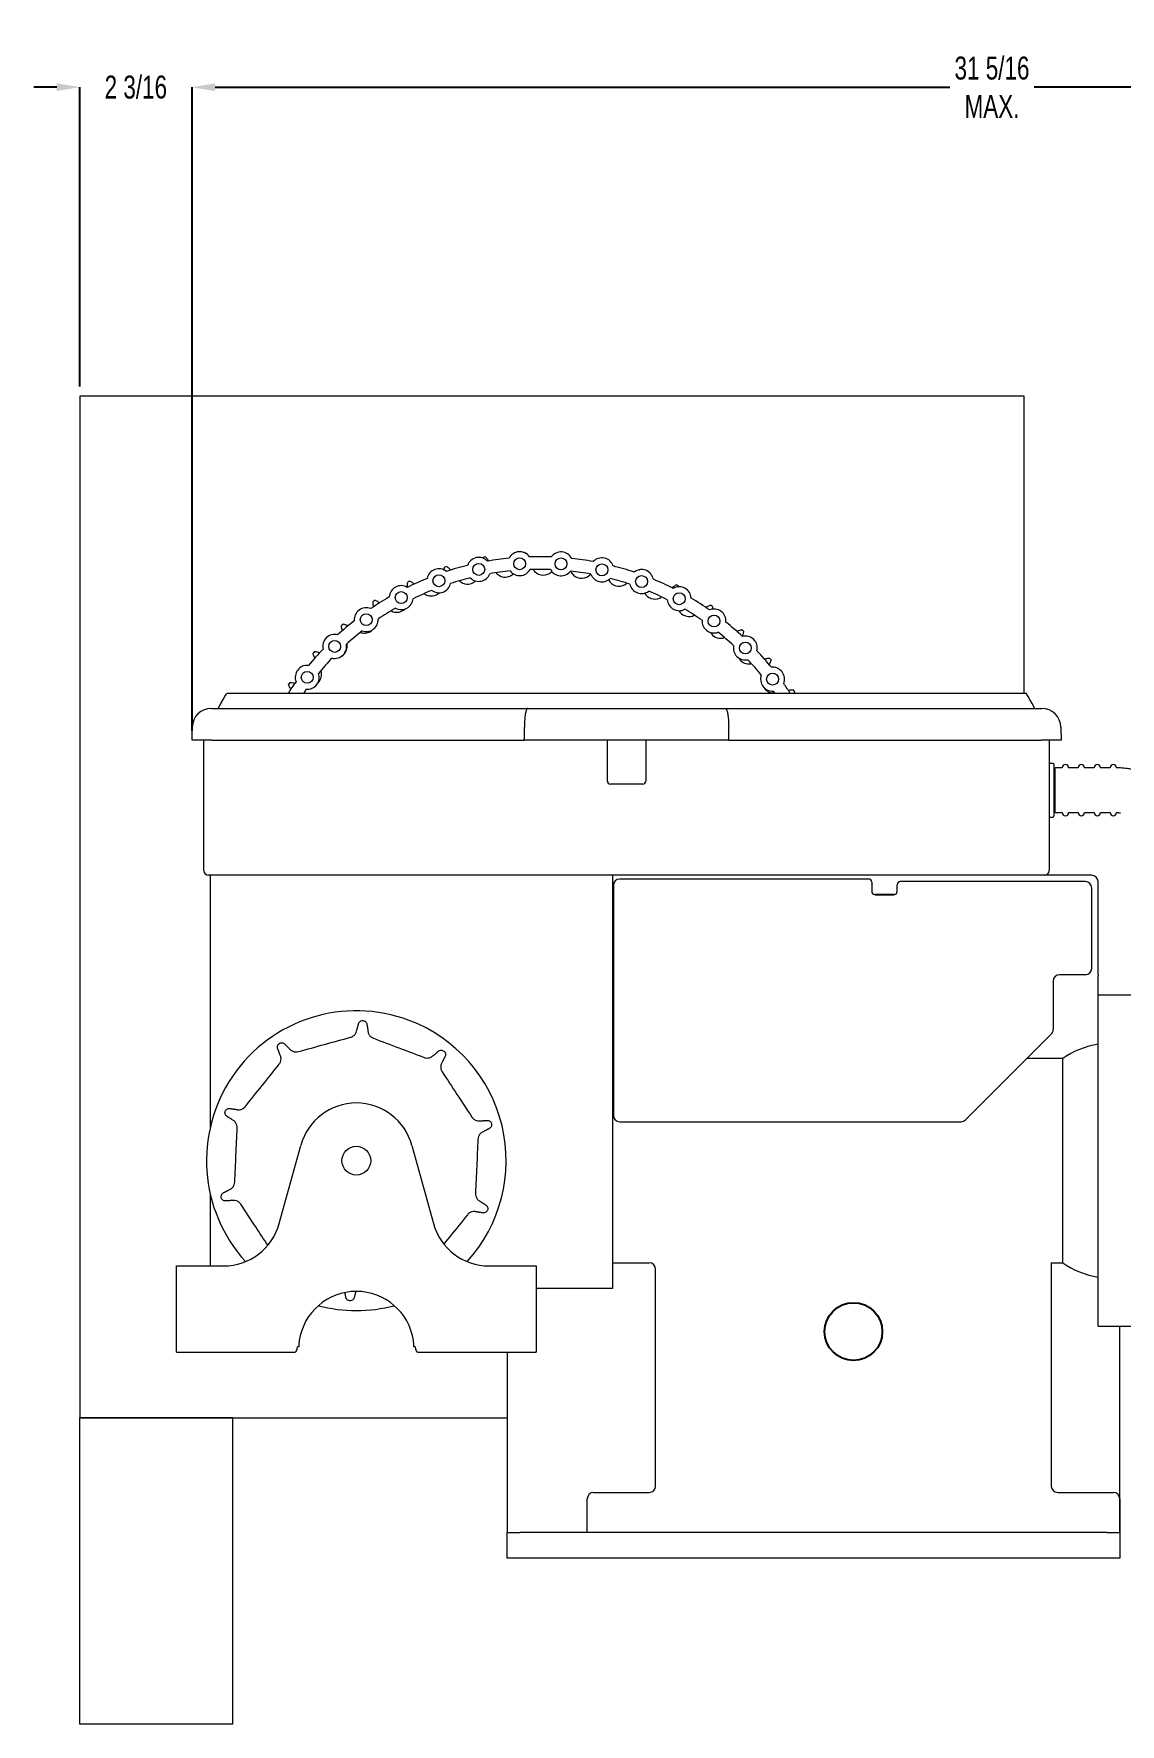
# Model space of a CAD drawing. Header units: inches. Extents: x 1 to 24.4, y 8.6 to 19.7.
# Drawn here: x 0.96 to 8.05, y 8.68 to 19.71 of the extents above; entities that cross this region are included whole.
import ezdxf

# ---------------------------------------------------------------- set-up
doc = ezdxf.new("R2010")
doc.units = ezdxf.units.IN
doc.header["$MEASUREMENT"] = 0
doc.header["$PDSIZE"] = -1
doc.layers.add('DIM', color=1, linetype='Continuous')
doc.styles.add('SLDTEXTSTYLE0', font='ARIAL.TTF', dxfattribs={"width": 0.7})
doc.dimstyles.new('SLDDIMSTYLE0', dxfattribs={"dimtxt": 0.15, "dimasz": 0.15, "dimexe": 0, "dimexo": 0.0625, "dimgap": 0.0375, "dimtad": 0, "dimtih": 1, "dimtoh": 1, "dimdec": 3, "dimlfac": 3, "dimrnd": 1e-09, "dimzin": 12, "dimdsep": 46, "dimtxsty": 'SLDTEXTSTYLE0', "dimsah": 1, "dimcen": 0.09, "dimadec": 0, "dimazin": 0, "dimtfac": 1, "dimtdec": 3, "dimtofl": 0, "dimtmove": 0, "dimatfit": 3, "dimfxl": 0, "dimtolj": 1, "dimtzin": 12, "dimarcsym": 0})
doc.dimstyles.new('SLDDIMSTYLE1', dxfattribs={"dimtxt": 0.15, "dimasz": 0.15, "dimexe": 0, "dimexo": 0.0625, "dimgap": 0.0375, "dimtad": 0, "dimtih": 1, "dimtoh": 1, "dimdec": 3, "dimlfac": 3, "dimrnd": 1e-09, "dimzin": 12, "dimdsep": 46, "dimtxsty": 'SLDTEXTSTYLE0', "dimsah": 1, "dimcen": 0.09, "dimadec": 0, "dimazin": 0, "dimtfac": 1, "dimtdec": 3, "dimtofl": 0, "dimtmove": 0, "dimatfit": 3, "dimfxl": 0, "dimtolj": 1, "dimtzin": 12, "dimarcsym": 0})

# ---------------------------------------------------------------- blocks, each defined once
blk = doc.blocks.new('*D7')
at = {"color": 0, "linetype": 'ByBlock', "lineweight": -2}
for p, q in [((1.993, 15.159), (1.993, 19.359)), ((2.143, 19.359), (6.94, 19.359)), ((12.289, 19.359), (7.492, 19.359)), ((12.439, 12.844), (12.439, 19.359))]:
    blk.add_line(p, q, dxfattribs=at)
at = {"color": 0, "linetype": 'ByBlock'}
for points in [[(1.993, 19.359), (2.143, 19.334), (2.143, 19.384)], [(12.439, 19.359), (12.289, 19.334), (12.289, 19.384)]]:
    blk.add_solid(points, dxfattribs=at)
at = {"layer": 'DEFPOINTS', "color": 0, "linetype": 'ByBlock'}
for p in [(1.993, 15.097), (12.439, 12.781)]:
    blk.add_point(p, dxfattribs=at)
at = {"color": 0, "linetype": 'ByBlock', "insert": (7.216, 19.359), "char_height": 0.15, "attachment_point": 5, "style": 'SLDTEXTSTYLE0'}
blk.add_mtext('31 5/16\\PMAX.', dxfattribs=at)
blk = doc.blocks.new('*D8')
at = {"color": 0, "linetype": 'ByBlock', "lineweight": -2}
for p, q in [((1.11, 19.359), (0.96, 19.359)), ((1.26, 17.405), (1.26, 19.359)), ((1.993, 15.159), (1.993, 19.359)), ((2.143, 19.359), (2.293, 19.359))]:
    blk.add_line(p, q, dxfattribs=at)
at = {"color": 0, "linetype": 'ByBlock'}
for points in [[(1.26, 19.359), (1.11, 19.384), (1.11, 19.334)], [(1.993, 19.359), (2.143, 19.384), (2.143, 19.334)]]:
    blk.add_solid(points, dxfattribs=at)
at = {"layer": 'DEFPOINTS', "color": 0, "linetype": 'ByBlock'}
for p in [(1.26, 17.342), (1.993, 15.097)]:
    blk.add_point(p, dxfattribs=at)
at = {"color": 0, "linetype": 'ByBlock', "insert": (1.626, 19.359), "char_height": 0.15, "attachment_point": 5, "style": 'SLDTEXTSTYLE0'}
blk.add_mtext('2 3/16', dxfattribs=at)

msp = doc.modelspace()

# ---------------------------------------------------------------- linework, layer by layer
at = {"color": 7, "linetype": 'Continuous', "lineweight": 15}
for p, q in [((1.25962, 17.342349), (1.25962, 10.675682)), ((7.426286, 17.342349), (1.25962, 17.342349)), ((7.426286, 15.402758), (7.426286, 17.342349)), ((2.119307, 15.305287), (2.12147, 15.305287)), ((2.12147, 15.305287), (4.184556, 15.305287)), ((4.184556, 15.305287), (5.47505, 15.305287)), ((5.47505, 15.305287), (7.538136, 15.305287)), ((7.538136, 15.305287), (7.540299, 15.305287)), ((1.992833, 15.096953), (1.994326, 15.182468)), ((7.66528, 15.182468), (7.666773, 15.096953)), ((2.12147, 15.096953), (1.992833, 15.096953)), ((2.070703, 14.252693), (2.070703, 15.096953)), ((2.12147, 15.096953), (4.162513, 15.096953)), ((5.497093, 15.096953), (4.162513, 15.096953)), ((4.704803, 14.830609), (4.704803, 15.096953)), ((4.954803, 15.096953), (4.954803, 14.830609)), ((5.497093, 15.096953), (7.538136, 15.096953)), ((7.666773, 15.096953), (7.538136, 15.096953)), ((7.588903, 15.096953), (7.588903, 14.252693)), ((7.588903, 14.946619), (7.612236, 14.946619)), ((7.618903, 14.94012), (7.618903, 14.606409)), ((7.628903, 14.758383), (7.628903, 14.916926)), ((4.934803, 14.810609), (4.724803, 14.810609)), ((7.628903, 14.625259), (7.628903, 14.758383)), ((7.618903, 14.606409), (7.618903, 14.601093)), ((2.070703, 14.246026), (2.070703, 14.252693)), ((7.588903, 14.252693), (7.588903, 14.246026)), ((5.805996, 14.216093), (2.100636, 14.216093)), ((3.364036, 14.216015), (2.11237, 14.216015)), ((2.11237, 12.572852), (2.11237, 14.216015)), ((4.67737, 14.216015), (3.530703, 14.216015)), ((4.73737, 14.216093), (4.73737, 11.520015)), ((4.744036, 14.149426), (4.744036, 12.649426)), ((5.804699, 14.191093), (4.785703, 14.191093)), ((6.410703, 14.191093), (5.804699, 14.191093)), ((7.55897, 14.216093), (5.805996, 14.216093)), ((6.430703, 14.171093), (6.430703, 14.111093)), ((6.59737, 14.111093), (6.59737, 14.154426)), ((7.377036, 14.174426), (6.61737, 14.174426)), ((7.82537, 14.174426), (7.377036, 14.174426)), ((7.867036, 14.216093), (7.55897, 14.216093)), ((7.867036, 13.608426), (7.867036, 14.132759)), ((7.908703, 13.566759), (7.908703, 14.174426)), ((4.73737, 13.495015), (4.744036, 13.495015)), ((7.61537, 13.525093), (7.61537, 13.209018)), ((7.82537, 13.566759), (7.657036, 13.566759)), ((7.908703, 13.566759), (7.908703, 13.556759)), ((7.908703, 13.058883), (7.908703, 13.556759)), ((4.744036, 13.286682), (4.73737, 13.286682)), ((7.603166, 13.179556), (7.043574, 12.619963)), ((7.67837, 12.353349), (7.67837, 13.020015)), ((7.908703, 12.353349), (7.908703, 13.058883)), ((4.785703, 12.607759), (7.014111, 12.607759)), ((2.562199, 11.943395), (2.70254, 12.453302)), ((3.428866, 12.453302), (3.569207, 11.943395)), ((7.67837, 11.686682), (7.67837, 12.353349)), ((7.908703, 11.273349), (7.908703, 12.353349)), ((2.11237, 11.666682), (2.11237, 12.133845)), ((1.89237, 11.179349), (1.89237, 11.666682)), ((1.89237, 11.666682), (2.199036, 11.666682)), ((3.93237, 11.666682), (4.239036, 11.666682)), ((4.239036, 11.666682), (4.239036, 11.179349)), ((5.020036, 10.229682), (5.020036, 11.645015)), ((7.60337, 11.686682), (7.60337, 10.229682)), ((3.061916, 11.499388), (3.062183, 11.499999)), ((4.67737, 11.520015), (4.239036, 11.520015)), ((4.73737, 11.520015), (4.67737, 11.520015)), ((8.051286, 10.092349), (8.051286, 11.273349)), ((1.89237, 11.103349), (1.89237, 11.179349)), ((4.239036, 11.179349), (4.239036, 11.103349)), ((1.89237, 11.103349), (2.664609, 11.103349)), ((2.689376, 11.139349), (2.681925, 11.139349)), ((3.449481, 11.139349), (3.44203, 11.139349)), ((3.466797, 11.103349), (4.239036, 11.103349)), ((4.051286, 11.103349), (4.051286, 10.092349)), ((1.25962, 10.675682), (4.051286, 10.675682)), ((1.25962, 8.675682), (1.25962, 10.675682)), ((2.25962, 10.675682), (1.25962, 10.675682)), ((2.25962, 8.675682), (2.25962, 10.675682)), ((4.614536, 10.188015), (4.97837, 10.188015)), ((7.645036, 10.188015), (8.00887, 10.188015)), ((4.051286, 10.092349), (4.051286, 9.925682)), ((4.57287, 9.925682), (4.57287, 10.146349)), ((8.050537, 10.146349), (8.050537, 9.925682)), ((8.051286, 9.925682), (8.051286, 10.092349)), ((4.051286, 9.759015), (4.051286, 9.925682)), ((4.051286, 9.925682), (4.13462, 9.925682)), ((7.967953, 9.925682), (4.13462, 9.925682)), ((7.967953, 9.925682), (8.051286, 9.925682)), ((8.051286, 9.925682), (8.051286, 9.759015)), ((4.13462, 9.759015), (4.051286, 9.759015)), ((7.967953, 9.759015), (4.13462, 9.759015)), ((8.051286, 9.759015), (7.967953, 9.759015)), ((2.25962, 8.675682), (1.25962, 8.675682))]:
    msp.add_line(p, q, dxfattribs=at)
for p in [(6.450703, 14.091093), (6.57737, 14.091093)]:
    msp.add_line(p, (6.57737, 14.091093))
at = {"color": 7, "linetype": 'Continuous', "lineweight": 15, "flags": 128}
for points in [[(2.163136, 15.305287), (2.181715, 15.337466), (2.196596, 15.36324), (2.207766, 15.382588), (2.215218, 15.395495), (2.218945, 15.401951), (2.219411, 15.402758)], [(2.738907, 15.429759), (2.729263, 15.416145), (2.719956, 15.402758)], [(5.799283, 15.402758), (5.798254, 15.404251), (5.788716, 15.417939)], [(7.49647, 15.305287), (7.477891, 15.337466), (7.46301, 15.36324), (7.45184, 15.382588), (7.444388, 15.395495), (7.440661, 15.401951), (7.440195, 15.402758)], [(2.53587, 14.216093), (2.53652, 14.216029), (2.536584, 14.216015)], [(2.622156, 14.216015), (2.622219, 14.216029), (2.62287, 14.216093)], [(3.119203, 14.216093), (3.119853, 14.216029), (3.119917, 14.216015)], [(3.205489, 14.216015), (3.205553, 14.216029), (3.206203, 14.216093)]]:
    msp.add_lwpolyline(points, dxfattribs=at)
at = {"color": 7, "linetype": 'Continuous', "lineweight": 15}
for centre, radius in [((3.864617, 16.21225), 0.039), ((4.13203, 16.249252), 0.039), ((4.401987, 16.248205), 0.039), ((4.669105, 16.209132), 0.039), ((3.605087, 16.137939), 0.039), ((4.928052, 16.132811), 0.039), ((3.358616, 16.027801), 0.039), ((5.173661, 16.020766), 0.039), ((3.130122, 15.884034), 0.039), ((5.401034, 15.875232), 0.039), ((2.924165, 15.709506), 0.039), ((5.605632, 15.699113), 0.039), ((2.744854, 15.507699), 0.039), ((5.783373, 15.495923), 0.039), ((3.065703, 12.353349), 0.094)]:
    msp.add_circle(centre, radius, dxfattribs=at)
msp.add_circle((6.311703, 11.238015), 0.188333)
for centre, radius, start, end in [((4.13203, 16.249252), 0.078167, 35.0535756, 152.6022951), ((4.25962, 14.342349), 1.982131, 107.703412, 108.1536945), ((4.25962, 14.342349), 1.952833, 103.8894756, 108.0663951), ((3.864617, 16.21225), 0.078167, 43.1535756, 160.7022951), ((4.25962, 14.342349), 1.982131, 100.203412, 100.6536945), ((4.25962, 14.342349), 1.952833, 95.7894756, 99.9663951), ((4.25962, 14.342349), 1.982131, 92.703412, 92.8631748), ((4.25962, 14.342349), 1.952833, 87.6894756, 91.8663951), ((4.401987, 16.248205), 0.078167, 26.9535756, 144.5022951), ((4.25962, 14.342349), 1.952833, 79.5894756, 83.7663951), ((4.669105, 16.209132), 0.078167, 18.8535756, 136.4022951), ((4.25962, 14.342349), 1.952833, 71.4894756, 75.6663951), ((4.25962, 14.342349), 1.952833, 111.9894756, 116.1663951), ((4.25962, 14.342349), 1.982131, 115.203412, 115.6536945), ((3.605087, 16.137939), 0.078167, 51.2535756, 168.8022951), ((3.605087, 16.137939), 0.078167, 233.236503, 346.8193677), ((4.25962, 14.342349), 1.8695, 103.9327214, 108.0231494), ((3.791476, 16.195351), 0.079057, 238.2226555, 312.1252396), ((3.864617, 16.21225), 0.078167, 225.136503, 338.7193677), ((4.25962, 14.342349), 1.8695, 95.8327214, 99.9231494), ((4.037346, 16.240603), 0.079057, 230.7226555, 312.8543386), ((4.13203, 16.249252), 0.078167, 217.036503, 330.6193677), ((4.25962, 14.342349), 1.8695, 87.7327214, 91.8231494), ((4.28702, 16.253376), 0.079058, 223.2226555, 315.134451), ((4.401987, 16.248205), 0.078167, 208.936503, 322.5193677), ((4.25962, 14.342349), 1.8695, 79.6327214, 83.7231494), ((4.536225, 16.23345), 0.079058, 215.7226555, 307.634451), ((4.669105, 16.209132), 0.078167, 200.836503, 314.4193677), ((4.780697, 16.181167), 0.079058, 208.2226555, 300.134451), ((4.25962, 14.342349), 1.8695, 71.5327214, 75.6231494), ((4.928052, 16.132811), 0.078167, 192.736503, 306.3193677), ((4.928052, 16.132811), 0.078167, 10.7535756, 128.3022951), ((4.25962, 14.342349), 1.982131, 70.4926959, 70.6536945), ((4.25962, 14.342349), 1.952833, 63.3894756, 67.5663951), ((4.25962, 14.342349), 1.982131, 62.703412, 63.1536945), ((4.25962, 14.342349), 1.952833, 120.0894756, 124.2663951), ((4.25962, 14.342349), 1.982131, 122.703412, 123.1536945), ((3.358616, 16.027801), 0.078167, 59.3535756, 176.9022951), ((3.358616, 16.027801), 0.078167, 241.336503, 354.9193677), ((4.25962, 14.342349), 1.8695, 112.0327214, 116.1231494), ((3.553616, 16.118393), 0.079058, 245.7226555, 312.1585046), ((5.016253, 16.097422), 0.079058, 210.5207269, 292.634451), ((4.25962, 14.342349), 1.8695, 63.4327214, 67.5231494), ((5.173661, 16.020766), 0.078167, 184.636503, 298.2193677), ((5.173661, 16.020766), 0.078167, 2.6535756, 120.2022951), ((4.25962, 14.342349), 1.952833, 55.2894756, 59.4663951), ((3.130122, 15.884034), 0.078167, 67.4535756, 185.0022951), ((3.130122, 15.884034), 0.078167, 249.436503, 3.0193677), ((4.25962, 14.342349), 1.8695, 120.1327214, 124.2231494), ((3.327835, 16.011047), 0.079058, 253.2226555, 312.8554138), ((5.238863, 15.983647), 0.079058, 211.247941, 285.134451), ((4.25962, 14.342349), 1.8695, 55.3327214, 59.4231494), ((5.401034, 15.875232), 0.078167, 354.5535756, 112.1022951), ((4.25962, 14.342349), 1.982131, 55.203412, 55.6536945), ((2.924165, 15.709506), 0.078167, 75.5535756, 193.1022951), ((4.25962, 14.342349), 1.952833, 128.1894756, 132.3663951), ((4.25962, 14.342349), 1.982131, 130.203412, 130.6536945), ((4.25962, 14.342349), 1.8695, 128.2327214, 132.3231494), ((3.117998, 15.875149), 0.079058, 260.7226555, 315.0950661), ((5.401034, 15.875232), 0.078167, 176.536503, 290.1193677), ((5.444717, 15.841788), 0.079058, 211.213324, 277.634451), ((4.25962, 14.342349), 1.8695, 47.2327214, 51.3231494), ((4.25962, 14.342349), 1.952833, 47.1894756, 51.3663951), ((4.25962, 14.342349), 1.982131, 47.703412, 48.1536945), ((5.605632, 15.699113), 0.078167, 346.4535756, 104.0022951), ((4.25962, 14.342349), 1.952833, 136.2894756, 140.4663951), ((4.25962, 14.342349), 1.982131, 137.703412, 138.1536945), ((2.924165, 15.709506), 0.078167, 257.536503, 11.1193677), ((2.927694, 15.713024), 0.079058, 302.8272363, 0.134451), ((5.605632, 15.699113), 0.078167, 168.436503, 282.0193677), ((4.25962, 14.342349), 1.952833, 39.0894756, 43.2663951), ((2.744854, 15.507699), 0.078167, 83.6535756, 201.2022951), ((4.25962, 14.342349), 1.8695, 136.3327214, 140.4231494), ((5.630295, 15.674274), 0.079058, 210.5148381, 270.134451), ((4.25962, 14.342349), 1.8695, 39.1327214, 43.2231494), ((4.25962, 14.342349), 1.982131, 40.203412, 40.6536945), ((5.783373, 15.495923), 0.078167, 338.3535756, 95.9022951), ((4.25962, 14.342349), 1.952833, 144.3894756, 147.111186), ((4.25962, 14.342349), 1.982131, 145.203412, 145.6536945), ((2.744854, 15.507699), 0.078167, 265.636503, 19.2193677), ((2.76018, 15.527446), 0.079058, 311.0247709, 7.634451), ((5.783373, 15.495923), 0.078167, 160.336503, 273.9193677), ((5.79242, 15.48397), 0.079058, 208.267739, 262.634451), ((4.25962, 14.342349), 1.952833, 32.888814, 35.1663951), ((4.25962, 14.342349), 1.982131, 32.703412, 33.1536945), ((2.119307, 15.180287), 0.125, 90, 179), ((7.540299, 15.180287), 0.125, 1, 90), ((7.69557, 14.916926), 0.020833, 0, 180), ((7.799736, 14.916926), 0.020833, 0, 180), ((7.903903, 14.916926), 0.020833, 0, 180), ((8.00807, 14.916926), 0.020833, 0, 180), ((4.724803, 14.830609), 0.02, 180, 270), ((4.934803, 14.830609), 0.02, 270, 0), ((7.612236, 14.601093), 0.006667, 270, 0), ((7.69557, 14.625259), 0.020833, 180, 0), ((7.799736, 14.625259), 0.020833, 180, 0), ((7.903903, 14.625259), 0.020833, 180, 0), ((8.00807, 14.625259), 0.020833, 180, 360), ((2.100636, 14.246026), 0.029933, 180, 270), ((7.55897, 14.246026), 0.029933, 270, 0), ((4.785703, 14.149426), 0.041667, 90, 180), ((6.410703, 14.171093), 0.02, 0, 90), ((6.61737, 14.154426), 0.02, 90, 180), ((7.82537, 14.132759), 0.041667, 0, 90), ((7.867036, 14.174426), 0.041667, 0, 90), ((6.450703, 14.111093), 0.02, 180, 270), ((6.57737, 14.111093), 0.02, 270, 0), ((7.82537, 13.608426), 0.041667, 270, 0), ((7.657036, 13.525093), 0.041667, 90, 180), ((3.065703, 12.353349), 0.978277, 69.3373624, 222.3018131), ((3.065703, 12.353349), 0.978277, 317.6981869, 69.3373624), ((7.573703, 13.209018), 0.041667, 315, 0), ((8.000347, 12.558781), 0.5625, 99.3765368, 124.9179749), ((3.065703, 12.353349), 0.376667, 15.3884768, 164.6115232), ((4.785703, 12.649426), 0.041667, 180, 270), ((7.014111, 12.649426), 0.041667, 270, 315), ((2.199036, 12.043349), 0.376667, 270, 344.6115232), ((3.93237, 12.043349), 0.376667, 195.3884768, 270), ((4.97837, 11.645015), 0.041667, 0, 90), ((8.000347, 12.147916), 0.5625, 235.0820251, 260.6234632), ((3.065703, 11.123349), 0.376667, 8.5500077, 171.4499923), ((3.065703, 12.353349), 0.978277, 255.3242959, 284.6757041), ((4.614536, 10.146349), 0.041667, 90, 180), ((4.97837, 10.229682), 0.041667, 270, 0), ((7.645036, 10.229682), 0.041667, 180, 270), ((8.00887, 10.146349), 0.041667, 0, 90)]:
    msp.add_arc(centre, radius, start, end, dxfattribs=at)
for centre, start_param, end_param in [((2.664609, 11.179349), 3.141592654, 4.158127146), ((3.466797, 11.179349), 2.125058161, 3.141592654)]:
    msp.add_ellipse(centre, major_axis=(0, 0.076), ratio=0.267949192, start_param=start_param, end_param=end_param, dxfattribs=at)
for points in [[(3.63768, 16.207268), (3.642053, 16.225818)], [(3.891321, 16.285413), (3.893178, 16.290313)], [(4.166131, 16.322274), (4.169187, 16.317791)], [(3.741113, 16.134411), (3.749843, 16.128144)], [(3.97946, 16.186758), (3.987297, 16.179405)], [(4.222601, 16.207547), (4.229411, 16.199234)], [(4.464524, 16.200654), (4.466375, 16.196422)], [(4.466375, 16.196422), (4.472042, 16.187292)], [(4.584499, 16.170843), (4.592543, 16.177968)], [(4.592543, 16.177968), (4.595547, 16.181497)], [(4.820386, 16.112795), (4.829291, 16.118809)], [(4.911229, 16.208452), (4.916254, 16.212556)], [(3.511638, 16.051401), (3.521111, 16.046327)], [(5.046678, 16.024454), (5.056292, 16.029254)], [(5.168619, 16.103759), (5.169056, 16.09792)], [(3.294961, 15.939149), (3.305015, 15.935354)], [(5.259503, 15.907331), (5.269662, 15.910835)], [(5.390752, 15.970042), (5.389684, 15.951043)], [(3.09479, 15.799574), (3.105253, 15.797125)], [(3.006752, 15.713209), (3.005996, 15.723929)], [(5.45522, 15.763432), (5.46575, 15.76558)], [(5.63048, 15.595217), (5.6412, 15.595972)], [(2.838537, 15.537949), (2.836389, 15.548478)], [(7.440195, 15.402758), (2.219411, 15.402758)], [(5.782285, 15.405565), (5.793011, 15.404915)], [(5.927541, 15.413275), (5.922475, 15.402758)], [(4.162513, 15.096953), (4.162769, 15.182468)], [(5.497093, 15.096953), (5.496837, 15.182468)], [(7.674736, 14.916926), (7.628903, 14.916926)], [(7.778903, 14.916926), (7.716403, 14.916926)], [(7.88307, 14.916926), (7.82057, 14.916926)], [(7.987236, 14.916926), (7.924736, 14.916926)], [(8.030379, 14.916926), (8.028903, 14.916926)], [(7.588903, 14.594426), (7.612236, 14.594426)], [(7.628903, 14.625259), (7.674736, 14.625259)], [(7.716403, 14.625259), (7.778903, 14.625259)], [(7.82057, 14.625259), (7.88307, 14.625259)], [(7.924736, 14.625259), (7.987236, 14.625259)], [(8.028903, 14.625259), (8.030379, 14.625259)], [(2.28937, 14.216093), (2.28937, 14.216015)], [(2.352703, 14.216015), (2.352703, 14.216093)], [(4.744036, 13.543459), (4.73737, 13.536793)], [(8.70437, 13.433349), (7.908703, 13.433349)], [(3.06949, 13.207309), (3.080917, 13.250373)], [(3.133807, 13.247914), (3.141188, 13.203975)], [(2.566822, 13.046443), (2.550754, 13.088)], [(2.594988, 13.117097), (2.626786, 13.085889)], [(3.570712, 13.041991), (3.60527, 13.070114)], [(3.646612, 13.037036), (3.626757, 12.99715)], [(4.744036, 13.024342), (4.73737, 13.024342)], [(7.67837, 13.020015), (7.443626, 13.020015)], [(4.73737, 12.875009), (4.744036, 12.875009)], [(2.235967, 12.694555), (2.280036, 12.687997)], [(2.254709, 12.620839), (2.217284, 12.645014)], [(3.879038, 12.613635), (3.923526, 12.616075)], [(3.93753, 12.565014), (3.898023, 12.544416)], [(2.193876, 12.141684), (2.233384, 12.162281)], [(2.252368, 12.093062), (2.207881, 12.090622)], [(3.876697, 12.085859), (3.914123, 12.061683)], [(3.89544, 12.012142), (3.85137, 12.0187)], [(4.73737, 11.686682), (4.97837, 11.686682)], [(7.60337, 11.686682), (7.67837, 11.686682)], [(2.997599, 11.458784), (2.992277, 11.490463)], [(3.061916, 11.499388), (3.050489, 11.456324)], [(7.908703, 11.273349), (8.70437, 11.273349)]]:
    msp.add_open_spline(points, degree=1, dxfattribs=at)
for points, knots in [([(3.656874, 16.230613), (3.662792, 16.226107), (3.671843, 16.219215), (3.678879, 16.209935), (3.681315, 16.206721)], [0, 0, 0, 0, 0.653752915, 1, 1, 1, 1]), ([(3.908498, 16.293133), (3.913783, 16.287898), (3.921726, 16.280031), (3.927398, 16.270097), (3.929296, 16.266772)], [0, 0, 0, 0, 0.665350199, 1, 1, 1, 1]), ([(3.400053, 16.095462), (3.399662, 16.099059), (3.398423, 16.110461), (3.400246, 16.121523), (3.401494, 16.129096)], [0, 0, 0, 0, 0.315463917, 1, 1, 1, 1]), ([(3.415562, 16.135785), (3.422015, 16.132086), (3.43199, 16.126368), (3.440259, 16.117991), (3.443179, 16.115033)], [0, 0, 0, 0, 0.64688795, 1, 1, 1, 1]), ([(5.127237, 16.091562), (5.129837, 16.094046), (5.138113, 16.101952), (5.14798, 16.107229), (5.154748, 16.110848)], [0, 0, 0, 0, 0.314108441, 1, 1, 1, 1]), ([(3.178657, 15.967906), (3.177768, 15.971542), (3.175015, 15.982805), (3.175375, 15.994132), (3.175618, 16.001802)], [0, 0, 0, 0, 0.322794002, 1, 1, 1, 1]), ([(3.188693, 16.01027), (3.195573, 16.007443), (3.206249, 16.003057), (3.215575, 15.995801), (3.218891, 15.993221)], [0, 0, 0, 0, 0.644409431, 1, 1, 1, 1]), ([(5.347636, 15.963008), (5.350699, 15.965254), (5.360095, 15.972144), (5.370746, 15.976168), (5.377925, 15.978881)], [0, 0, 0, 0, 0.326023546, 1, 1, 1, 1]), ([(2.975873, 15.812494), (2.974462, 15.816118), (2.9702, 15.827061), (2.969056, 15.838479), (2.96829, 15.846115)], [0, 0, 0, 0, 0.331237303, 1, 1, 1, 1]), ([(2.980148, 15.856217), (2.987338, 15.854313), (2.998465, 15.851368), (3.008632, 15.84541), (3.012229, 15.843301)], [0, 0, 0, 0, 0.646164453, 1, 1, 1, 1]), ([(5.549539, 15.806961), (5.552977, 15.80885), (5.563297, 15.81452), (5.574498, 15.817155), (5.581969, 15.818912)], [0, 0, 0, 0, 0.333068364, 1, 1, 1, 1]), ([(5.593532, 15.808474), (5.592599, 15.801094), (5.591206, 15.790073), (5.58681, 15.779592), (5.585357, 15.776129)], [0, 0, 0, 0, 0.669612725, 1, 1, 1, 1]), ([(2.793494, 15.676261), (2.800872, 15.675316), (2.812184, 15.673868), (2.822943, 15.669336), (2.826685, 15.66776)], [0, 0, 0, 0, 0.652172026, 1, 1, 1, 1]), ([(2.795059, 15.632166), (2.793152, 15.635637), (2.78746, 15.645991), (2.784815, 15.657228), (2.783057, 15.664697)], [0, 0, 0, 0, 0.335233602, 1, 1, 1, 1]), ([(5.729548, 15.626018), (5.733244, 15.627459), (5.744258, 15.631753), (5.75575, 15.63291), (5.763386, 15.633679)], [0, 0, 0, 0, 0.335601956, 1, 1, 1, 1]), ([(5.773488, 15.621821), (5.771591, 15.614629), (5.768704, 15.603679), (5.762853, 15.593673), (5.760845, 15.59024)], [0, 0, 0, 0, 0.656818259, 1, 1, 1, 1]), ([(2.639223, 15.429984), (2.636883, 15.433171), (2.629893, 15.442688), (2.625806, 15.453478), (2.623088, 15.460654)], [0, 0, 0, 0, 0.334886212, 1, 1, 1, 1]), ([(2.631927, 15.473481), (2.639365, 15.473515), (2.65059, 15.473566), (2.661671, 15.470536), (2.66541, 15.469514)], [0, 0, 0, 0, 0.662613514, 1, 1, 1, 1]), ([(5.884619, 15.423192), (5.888441, 15.42413), (5.899889, 15.42694), (5.911403, 15.426586), (5.919073, 15.42635)], [0, 0, 0, 0, 0.333781901, 1, 1, 1, 1]), ([(4.184556, 15.305287), (4.184531, 15.305286), (4.182925, 15.305275), (4.178863, 15.302728), (4.1728, 15.28871), (4.167326, 15.260807), (4.16359, 15.224115), (4.163042, 15.196351), (4.162769, 15.182468)], [0, 0, 0, 0, 0.00224265, 0.141618637, 0.359136945, 0.573674841, 0.786812655, 1, 1, 1, 1]), ([(5.47505, 15.305287), (5.475076, 15.305286), (5.476679, 15.305275), (5.480744, 15.302728), (5.486806, 15.28871), (5.49228, 15.260807), (5.496016, 15.224115), (5.496564, 15.196351), (5.496837, 15.182468)], [0, 0, 0, 0, 0.0022425684, 0.1416186225, 0.3591369382, 0.5736748097, 0.7868126421, 1, 1, 1, 1]), ([(7.612236, 14.946619), (7.612978, 14.946549), (7.614461, 14.946408), (7.616438, 14.945313), (7.617956, 14.943696), (7.61874, 14.941895), (7.6189, 14.940661), (7.618903, 14.940152), (7.618903, 14.94012)], [0, 0, 0, 0, 0.210829245, 0.421602344, 0.633705882, 0.848677314, 0.99030933, 1, 1, 1, 1]), ([(8.127023, 14.907105), (8.117834, 14.908821), (8.09404, 14.913264), (8.061684, 14.916425), (8.038603, 14.916794), (8.030379, 14.916926)], [0, 0, 0, 0, 0.288217054, 0.746379136, 1, 1, 1, 1]), ([(8.030379, 14.625259), (8.034056, 14.625232), (8.042586, 14.625169), (8.05101, 14.623817), (8.055802, 14.623047)], [0, 0, 0, 0, 0.4311275746, 1, 1, 1, 1]), ([(3.080917, 13.250373), (3.082468, 13.253164), (3.08554, 13.258694), (3.093425, 13.264578), (3.102655, 13.267628), (3.112376, 13.267404), (3.121414, 13.264007), (3.128788, 13.257856), (3.1324, 13.251929), (3.133618, 13.248455), (3.133807, 13.247914)], [0, 0, 0, 0, 0.143760139, 0.284884488, 0.422606406, 0.558132402, 0.693839318, 0.831957404, 0.973833603, 1, 1, 1, 1]), ([(2.687115, 13.065232), (2.743921, 13.080812), (2.857597, 13.11199), (2.971272, 13.143168), (3.028142, 13.158765)], [0, 0, 0, 0, 0.499724249, 1, 1, 1, 1]), ([(3.028142, 13.158765), (3.031273, 13.159802), (3.040486, 13.162854), (3.053793, 13.172501), (3.065518, 13.188337), (3.068167, 13.200992), (3.06949, 13.207309)], [0, 0, 0, 0, 0.146283645, 0.430463157, 0.715732521, 1, 1, 1, 1]), ([(3.141188, 13.203975), (3.141447, 13.200377), (3.142158, 13.190472), (3.148426, 13.175187), (3.160738, 13.160234), (3.172141, 13.154617), (3.177853, 13.151803)], [0, 0, 0, 0, 0.159974106, 0.440438368, 0.719691718, 1, 1, 1, 1]), ([(3.177853, 13.151803), (3.232968, 13.131017), (3.34326, 13.089424), (3.453551, 13.047831), (3.508727, 13.027022)], [0, 0, 0, 0, 0.499724093, 1, 1, 1, 1]), ([(2.550754, 13.088), (2.550368, 13.091168), (2.549603, 13.097448), (2.552523, 13.106844), (2.558198, 13.114736), (2.566194, 13.120268), (2.575503, 13.122833), (2.585084, 13.12219), (2.59149, 13.119519), (2.594517, 13.117424), (2.594988, 13.117097)], [0, 0, 0, 0, 0.143760064, 0.284883533, 0.422605776, 0.558132656, 0.693840475, 0.831958868, 0.973832888, 1, 1, 1, 1]), ([(2.561903, 12.982866), (2.563827, 12.985546), (2.569487, 12.99343), (2.574581, 13.009056), (2.574759, 13.028759), (2.569464, 13.040555), (2.566822, 13.046443)], [0, 0, 0, 0, 0.146283543, 0.430463031, 0.715732607, 1, 1, 1, 1]), ([(2.626786, 13.085889), (2.62911, 13.08313), (2.635508, 13.075535), (2.649563, 13.066853), (2.668312, 13.061993), (2.680839, 13.064151), (2.687115, 13.065232)], [0, 0, 0, 0, 0.15997442, 0.44043788, 0.719691841, 1, 1, 1, 1]), ([(3.508727, 13.027022), (3.51187, 13.026021), (3.521117, 13.023074), (3.537553, 13.023058), (3.556347, 13.028977), (3.565929, 13.037658), (3.570712, 13.041991)], [0, 0, 0, 0, 0.14628396, 0.430462818, 0.715732518, 1, 1, 1, 1]), ([(3.60527, 13.070114), (3.608164, 13.07146), (3.6139, 13.074129), (3.623738, 13.074254), (3.632998, 13.071296), (3.64073, 13.065401), (3.646046, 13.057341), (3.648395, 13.04803), (3.647834, 13.041112), (3.646777, 13.037585), (3.646612, 13.037036)], [0, 0, 0, 0, 0.143759859, 0.284883449, 0.422606285, 0.558131759, 0.693838906, 0.831957056, 0.973833227, 1, 1, 1, 1]), ([(2.340984, 12.706745), (2.377784, 12.75274), (2.451424, 12.84478), (2.525063, 12.936821), (2.561903, 12.982866)], [0, 0, 0, 0, 0.4997241642, 1, 1, 1, 1]), ([(3.626757, 12.99715), (3.624852, 12.994088), (3.619605, 12.985657), (3.615692, 12.969607), (3.616863, 12.950273), (3.622787, 12.939026), (3.625754, 12.933392)], [0, 0, 0, 0, 0.159973975, 0.440439005, 0.719693051, 1, 1, 1, 1]), ([(3.625754, 12.933392), (3.658126, 12.88418), (3.722905, 12.785702), (3.787685, 12.687225), (3.820093, 12.637959)], [0, 0, 0, 0, 0.499724419, 1, 1, 1, 1]), ([(2.217284, 12.645014), (2.215109, 12.647351), (2.210799, 12.651982), (2.207639, 12.661299), (2.207591, 12.67102), (2.210808, 12.680196), (2.216831, 12.687742), (2.22496, 12.692854), (2.231713, 12.694458), (2.235393, 12.694542), (2.235967, 12.694555)], [0, 0, 0, 0, 0.143761193, 0.284884856, 0.422606523, 0.558134761, 0.693839328, 0.83195946, 0.973833881, 1, 1, 1, 1]), ([(2.280036, 12.687997), (2.283537, 12.687131), (2.293177, 12.684747), (2.309651, 12.685985), (2.327677, 12.693074), (2.336543, 12.702182), (2.340984, 12.706745)], [0, 0, 0, 0, 0.159973855, 0.440437297, 0.719691779, 1, 1, 1, 1]), ([(2.2881, 12.566513), (2.288081, 12.569811), (2.288025, 12.579517), (2.282962, 12.595153), (2.271525, 12.611198), (2.260308, 12.617629), (2.254709, 12.620839)], [0, 0, 0, 0, 0.146284085, 0.430462808, 0.715732795, 1, 1, 1, 1]), ([(3.820093, 12.637959), (3.822046, 12.635302), (3.827796, 12.627482), (3.841083, 12.617808), (3.859767, 12.611551), (3.872622, 12.612941), (3.879038, 12.613635)], [0, 0, 0, 0, 0.146285579, 0.4304634753, 0.7157328234, 1, 1, 1, 1]), ([(3.923526, 12.616075), (3.926659, 12.615463), (3.932867, 12.61425), (3.940901, 12.608569), (3.946653, 12.600733), (3.949444, 12.591419), (3.949007, 12.581773), (3.945435, 12.57286), (3.940914, 12.567592), (3.937986, 12.565361), (3.93753, 12.565014)], [0, 0, 0, 0, 0.1437603933, 0.2848831842, 0.4226072444, 0.5581312719, 0.6938390399, 0.8319582046, 0.9738342392, 1, 1, 1, 1]), ([(2.271672, 12.213274), (2.274408, 12.272114), (2.279884, 12.389861), (2.28536, 12.507607), (2.2881, 12.566513)], [0, 0, 0, 0, 0.499724375, 1, 1, 1, 1]), ([(3.859734, 12.493424), (3.856998, 12.434583), (3.851522, 12.316837), (3.846046, 12.19909), (3.843307, 12.140184)], [0, 0, 0, 0, 0.499724107, 1, 1, 1, 1]), ([(3.898023, 12.544416), (3.894681, 12.543058), (3.885481, 12.539321), (3.872881, 12.528637), (3.862464, 12.512307), (3.860645, 12.499726), (3.859734, 12.493424)], [0, 0, 0, 0, 0.159973193, 0.440438124, 0.719692434, 1, 1, 1, 1]), ([(2.207881, 12.090622), (2.204748, 12.091235), (2.198539, 12.092447), (2.190506, 12.098128), (2.184753, 12.105964), (2.181962, 12.115279), (2.182399, 12.124924), (2.185972, 12.133838), (2.190492, 12.139105), (2.19342, 12.141336), (2.193876, 12.141684)], [0, 0, 0, 0, 0.143760024, 0.284884562, 0.42260663, 0.558132995, 0.693837705, 0.831956138, 0.97383268, 1, 1, 1, 1]), ([(2.233384, 12.162281), (2.236725, 12.163639), (2.245925, 12.167376), (2.258525, 12.178061), (2.268942, 12.194391), (2.270761, 12.206972), (2.271672, 12.213274)], [0, 0, 0, 0, 0.159972654, 0.440437723, 0.719692269, 1, 1, 1, 1]), ([(3.843307, 12.140184), (3.843325, 12.136886), (3.843381, 12.12718), (3.848444, 12.111544), (3.859881, 12.0955), (3.871099, 12.089069), (3.876697, 12.085859)], [0, 0, 0, 0, 0.146284297, 0.430463217, 0.7157334, 1, 1, 1, 1]), ([(2.311314, 12.068738), (2.30936, 12.071396), (2.30361, 12.079215), (2.290323, 12.088889), (2.271639, 12.095147), (2.258784, 12.093756), (2.252368, 12.093062)], [0, 0, 0, 0, 0.146283002, 0.430463502, 0.715731921, 1, 1, 1, 1]), ([(2.487151, 11.801431), (2.460946, 11.841268), (2.402334, 11.93037), (2.343721, 12.019472), (2.311314, 12.068738)], [0, 0, 0, 0, 0.447086191, 1, 1, 1, 1]), ([(3.914123, 12.061683), (3.916298, 12.059346), (3.920608, 12.054716), (3.923767, 12.045398), (3.923816, 12.035677), (3.920598, 12.026502), (3.914575, 12.018955), (3.906446, 12.013844), (3.899693, 12.012239), (3.896013, 12.012155), (3.89544, 12.012142)], [0, 0, 0, 0, 0.143760751, 0.284884256, 0.422606099, 0.558131748, 0.693837573, 0.831957617, 0.973833848, 1, 1, 1, 1]), ([(3.790422, 11.999952), (3.753622, 11.953957), (3.702958, 11.890633), (3.652294, 11.82731), (3.638429, 11.80998)], [0, 0, 0, 0, 0.726341813, 1, 1, 1, 1]), ([(3.85137, 12.0187), (3.847869, 12.019566), (3.838229, 12.02195), (3.821755, 12.020713), (3.80373, 12.013624), (3.794863, 12.004515), (3.790422, 11.999952)], [0, 0, 0, 0, 0.159974295, 0.440438611, 0.719693016, 1, 1, 1, 1]), ([(3.050489, 11.456324), (3.048938, 11.453533), (3.045866, 11.448003), (3.037981, 11.442119), (3.028751, 11.439069), (3.01903, 11.439294), (3.009992, 11.44269), (3.002619, 11.448842), (2.999006, 11.454768), (2.997789, 11.458243), (2.997599, 11.458784)], [0, 0, 0, 0, 0.1437595373, 0.2848833052, 0.4226066081, 0.5581330877, 0.6938400006, 0.8319583964, 0.9738335093, 1, 1, 1, 1]), ([(2.693223, 11.179349), (2.692642, 11.175211), (2.691485, 11.166961), (2.690124, 11.15322), (2.689651, 11.144446), (2.689376, 11.139349)], [0, 0, 0, 0, 0.296612764, 0.591344451, 1, 1, 1, 1]), ([(3.44203, 11.139349), (3.441844, 11.142979), (3.441472, 11.15024), (3.440316, 11.16374), (3.438969, 11.173601), (3.438184, 11.179349)], [0, 0, 0, 0, 0.294434201, 0.588780577, 1, 1, 1, 1])]:
    msp.add_open_spline(points, degree=3, knots=knots, dxfattribs=at)

# ---------------------------------------------------------------- dimensions: what is measured, and where the dimension line sits
at = {"layer": 'DIM'}
dim = msp.add_linear_dim(base=(12.43937, 19.358555), p1=(1.992833, 15.096953), p2=(12.43937, 12.781377), text='<>\\PMAX.', dimstyle='SLDDIMSTYLE0', override={"dimdec": 4, "dimlunit": 5, "dimfrac": 2}, dxfattribs=at)
dim.commit()
dim.dimension.update_dxf_attribs({"geometry": '*D7', "text_midpoint": (7.216102, 19.358555)})
dim = msp.add_linear_dim(base=(1.25962, 19.358555), p1=(1.992833, 15.096953), p2=(1.25962, 17.342349), dimstyle='SLDDIMSTYLE1', override={"dimdec": 4, "dimlunit": 5, "dimfrac": 2}, dxfattribs=at)
dim.commit()
dim.dimension.update_dxf_attribs({"geometry": '*D8', "text_midpoint": (1.626227, 19.358555)})

doc.saveas('drawing.dxf')
